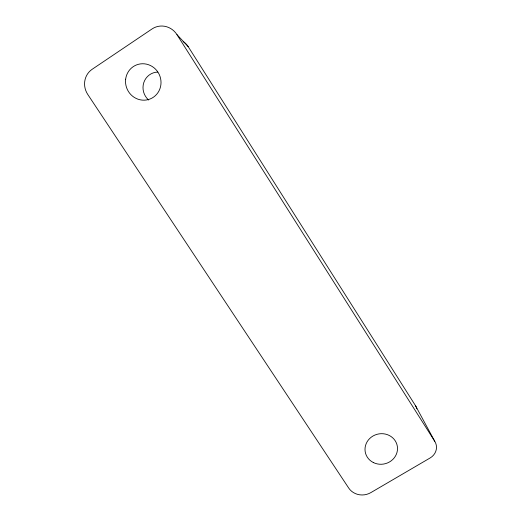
<?xml version="1.0" encoding="UTF-8"?>
<svg xmlns="http://www.w3.org/2000/svg" width="521" height="521" viewBox="0 0 521 521"><rect width="100%" height="100%" fill="white"/><g stroke="black" fill="none" stroke-linecap="round" stroke-linejoin="round"><path stroke-width="0.78" d="M176.964 34.647L188.192 46.643L415.524 405.722L434.755 441.307A12.882 11.996 -15.6 0 1 430.151 457.946L370.809 492.632A16.164 15.037 -9.1 0 1 348.705 488.047L87.756 94.438A18.385 17.551 61.6 0 1 92.171 69.28L152.06 28.942A18.6 17.825 72.4 0 1 176.964 34.647L434.755 441.307M148.648 100.039A16.027 15.467 67.2 0 1 143.796 82.598A16.027 15.467 67.2 0 1 157.798 72.067M183.125 41.556A16.236 15.617 73.2 0 1 188.192 46.643M415.524 405.722A11.397 10.726 -16.1 0 1 416.826 408.822M125.659 79.192A18.333 17.629 66.1 0 0 150.178 98.951A18.333 17.629 66.1 0 0 153.982 67.763A18.333 17.629 66.1 0 0 125.659 79.192M373.31 462.524A16.301 15.259 -11.9 0 0 397.51 448.366A16.301 15.259 -11.9 0 0 372.938 436.044A16.301 15.259 -11.9 0 0 373.31 462.524"/></g></svg>
